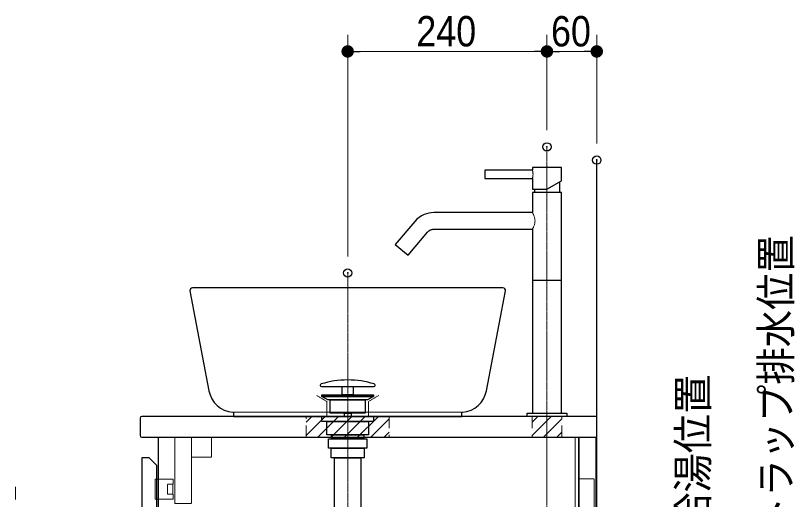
# Model space of a CAD drawing. Units: millimetres, scale not verified. Extents: x -6062 to 6062, y -3045 to 3045.
# Drawn here: x -3972 to -3034, y -1480 to -897 of the extents above; entities that cross this region are included whole.
import ezdxf
from ezdxf.enums import TextEntityAlignment as Align

# ---------------------------------------------------------------- set-up
doc = ezdxf.new("R2010")
doc.units = ezdxf.units.MM
doc.header["$LTSCALE"] = 20
doc.header["$PDMODE"] = 32
doc.header["$PDSIZE"] = 10
doc.linetypes.add('USER1', pattern=[1.11, 0.71, -0.4])
doc.linetypes.add('USER2', pattern=[2.91, 1.76, -0.4, 0.35, -0.4])
for name, color, linetype, lineweight in [('0-1_2寸法-2', 7, 'Continuous', 15), ('0-2_0', 7, 'Continuous', 25), ('0-4_2寸法-1', 7, 'Continuous', 15), ('0-5_5ボウル・キャビネット', 7, 'Continuous', 15), ('0-7_4給排水', 7, 'Continuous', 30)]:
    doc.layers.add(name, color=color, linetype=linetype, lineweight=lineweight)
doc.layers.add('0-3_Defpoints', color=7, linetype='Continuous')
doc.styles.add('ＭＳ Ｐゴシック', font='')
doc.styles.get('ＭＳ Ｐゴシック').set_extended_font_data('MS PGothic')

# ---------------------------------------------------------------- blocks, each defined once
blk = doc.blocks.new('グループ-8')
at = {"layer": '0-5_5ボウル・キャビネット', "lineweight": 30}
blk.add_line((-40700, -27640), (-40700, -28060), dxfattribs=at)
blk.add_lwpolyline([(-40660, -28100), (-29700, -28100), (-29700, -27600), (-40660, -27600)], dxfattribs=at)
for points in [[(-40260, -28100), (-29720, -28100), (-29720, -41400), (-40260, -41400)], [(-40660, -40520), (-40580, -40600), (-40300, -40600), (-40300, -28780), (-40480, -28600), (-40660, -28600)]]:
    blk.add_lwpolyline(points, close=True, dxfattribs=at)
for centre, start, end in [((-40660, -27640), 90, 180), ((-40660, -28060), 180, 270)]:
    blk.add_arc(centre, 40, start, end, dxfattribs=at)
blk = doc.blocks.new('グループ-9')
at = {"layer": '0-5_5ボウル・キャビネット', "linetype": 'USER1'}
for p, q in [((-30220, -41400), (-30220, -28100)), ((-30120, -41400), (-30120, -28100)), ((-37920, -39600), (-30920, -39600))]:
    blk.add_line(p, q, dxfattribs=at)
for points in [[(-39860, -28100), (-39460, -28100), (-39460, -29700), (-39860, -29700)], [(-39460, -28100), (-38980, -28100), (-38980, -28580), (-39460, -28580)], [(-30220, -28100), (-30140, -28100), (-30140, -41360), (-30220, -41360)], [(-39900, -29475), (-40040, -29475), (-40040, -29235), (-39900, -29235), (-39900, -29115), (-40340, -29115), (-40340, -29595), (-39900, -29595)], [(-40040, -29235), (-39910, -29235), (-39910, -29475), (-40040, -29475)], [(-30120, -29100), (-29760, -29100), (-29760, -30700), (-30120, -30700)], [(-30120, -36600), (-29760, -36600), (-29760, -38200), (-30120, -38200)], [(-40260, -39600), (-37920, -39600), (-37920, -39280), (-38220, -39280), (-38220, -39200), (-40260, -39200)], [(-38210, -39200), (-30630, -39200), (-30630, -39280), (-38210, -39280)], [(-30620, -39280), (-30920, -39280), (-30920, -39600), (-30220, -39600), (-30220, -39200), (-30620, -39200)], [(-30120, -39200), (-29760, -39200), (-29760, -41360), (-30120, -41360)], [(-39900, -40065), (-40040, -40065), (-40040, -39825), (-39900, -39825), (-39900, -39705), (-40340, -39705), (-40340, -40185), (-39900, -40185)], [(-39660, -39600), (-39260, -39600), (-39260, -41360), (-39620, -41360), (-39660, -41320)], [(-39260, -39600), (-38780, -39600), (-38780, -40080), (-39260, -40080)], [(-40040, -39825), (-39910, -39825), (-39910, -40065), (-40040, -40065)]]:
    blk.add_lwpolyline(points, close=True, dxfattribs=at)
blk = doc.blocks.new('グループ-11')
at = {"layer": '0-5_5ボウル・キャビネット', "lineweight": 30}
blk.add_lwpolyline([(-41700, -41400), (-29700, -41400), (-29700, -21400)], dxfattribs=at)
at = {"layer": '0-5_5ボウル・キャビネット'}
for name in ['グループ-8', 'グループ-9']:
    blk.add_blockref(name, (0, 0), dxfattribs=at)
blk = doc.blocks.new('_Dot')
at = {"layer": '0-2_0'}
blk.add_line((-10, 0), (-20, 0), dxfattribs=at)
for points in [[(0, 0), (-10, 0), (-9.92, 1.25)], [(0, 0), (-9.92, -1.25), (-10, 0)], [(0, 0), (-9.92, 1.25), (-9.69, 2.49)], [(0, 0), (-9.69, -2.49), (-9.92, -1.25)], [(0, 0), (-9.69, 2.49), (-9.3, 3.68)], [(0, 0), (-9.3, -3.68), (-9.69, -2.49)], [(0, 0), (-9.3, 3.68), (-8.76, 4.82)], [(0, 0), (-8.76, -4.82), (-9.3, -3.68)], [(0, 0), (-8.76, 4.82), (-8.09, 5.88)], [(0, 0), (-8.09, -5.88), (-8.76, -4.82)], [(0, 0), (-8.09, 5.88), (-7.29, 6.85)], [(0, 0), (-7.29, -6.85), (-8.09, -5.88)], [(0, 0), (-7.29, 6.85), (-6.37, 7.71)], [(0, 0), (-6.37, -7.71), (-7.29, -6.85)], [(0, 0), (-6.37, 7.71), (-5.36, 8.44)], [(0, 0), (-5.36, -8.44), (-6.37, -7.71)], [(0, 0), (-5.36, 8.44), (-4.26, 9.05)], [(0, 0), (-4.26, -9.05), (-5.36, -8.44)], [(0, 0), (-4.26, 9.05), (-3.09, 9.51)], [(0, 0), (-3.09, -9.51), (-4.26, -9.05)], [(0, 0), (-3.09, 9.51), (-1.87, 9.82)], [(0, 0), (-1.87, -9.82), (-3.09, -9.51)], [(0, 0), (-1.87, 9.82), (-0.63, 9.98)], [(0, 0), (-0.63, -9.98), (-1.87, -9.82)], [(0, 0), (-0.63, 9.98), (0.63, 9.98)], [(0, 0), (0.63, -9.98), (-0.63, -9.98)], [(0, 0), (0.63, 9.98), (1.87, 9.82)], [(0, 0), (1.87, 9.82), (3.09, 9.51)], [(0, 0), (3.09, 9.51), (4.26, 9.05)], [(0, 0), (4.26, 9.05), (5.36, 8.44)], [(0, 0), (5.36, 8.44), (6.37, 7.71)], [(0, 0), (6.37, 7.71), (7.29, 6.85)], [(0, 0), (7.29, 6.85), (8.09, 5.88)], [(0, 0), (8.09, 5.88), (8.76, 4.82)], [(0, 0), (8.76, 4.82), (9.3, 3.68)], [(0, 0), (9.3, 3.68), (9.69, 2.49)], [(0, 0), (9.69, 2.49), (9.92, 1.25)], [(0, 0), (9.92, 1.25), (10, 0)], [(0, 0), (1.87, -9.82), (0.63, -9.98)], [(0, 0), (3.09, -9.51), (1.87, -9.82)], [(0, 0), (4.26, -9.05), (3.09, -9.51)], [(0, 0), (5.36, -8.44), (4.26, -9.05)], [(0, 0), (6.37, -7.71), (5.36, -8.44)], [(0, 0), (7.29, -6.85), (6.37, -7.71)], [(0, 0), (8.09, -5.88), (7.29, -6.85)], [(0, 0), (8.76, -4.82), (8.09, -5.88)], [(0, 0), (9.3, -3.68), (8.76, -4.82)], [(0, 0), (9.69, -2.49), (9.3, -3.68)], [(0, 0), (9.92, -1.25), (9.69, -2.49)], [(0, 0), (10, 0), (9.92, -1.25)]]:
    blk.add_solid(points, dxfattribs=at)
blk = doc.blocks.new('グループ-41')
at = {"layer": '0-5_5ボウル・キャビネット', "lineweight": 30}
for p, q in [((-39499, -24571.2), (-39042.4, -26979.9)), ((-31960, -24500), (-39440, -24500)), ((-32357.6, -26979.9), (-31901, -24571.2))]:
    blk.add_line(p, q, dxfattribs=at)
at = {"layer": '0-5_5ボウル・キャビネット'}
blk.add_line((-38450, -27500), (-32950, -27500), dxfattribs=at)
at = {"layer": '0-5_5ボウル・キャビネット', "lineweight": 30}
blk.add_lwpolyline([(-38469.3, -27498.3), (-38450, -27500), (-38450, -27600), (-32950, -27600), (-32950, -27500), (-32930.7, -27498.3)], dxfattribs=at)
for centre, radius, start, end in [((-39440, -24560), 60, 90, 190.73335), ((-31960, -24560), 60, 349.26665, 90), ((-38413.6, -26860.7), 640, 190.73335, 265), ((-32986.4, -26860.7), 640, 275, 349.26665)]:
    blk.add_arc(centre, radius, start, end, dxfattribs=at)
blk = doc.blocks.new('グループ-42')
at = {"layer": '0-5_5ボウル・キャビネット', "linetype": 'USER1'}
blk.add_lwpolyline([(-34950, -27091.1), (-35200, -27240), (-35200, -27600), (-36200, -27600), (-36200, -27240), (-36450, -27091.1)], dxfattribs=at)
at = {"layer": '0-5_5ボウル・キャビネット'}
blk.add_blockref('グループ-41', (0, 0), dxfattribs=at)
blk = doc.blocks.new('グループ-44')
at = {"layer": '0-7_4給排水', "linetype": 'USER2', "lineweight": 15}
blk.add_line((-35700, -24140), (-35700, -32980), dxfattribs=at)
at = {"layer": '0-7_4給排水'}
for p, q in [((-36360, -26845.2), (-36360, -26850)), ((-36330, -26880), (-35070, -26880)), ((-35040, -26850), (-35040, -26845.2))]:
    blk.add_line(p, q, dxfattribs=at)
for points in [[(-35830, -26880), (-35570, -26880), (-35570, -27080), (-35830, -27080)], [(-36320, -27080), (-35080, -27080), (-35080, -27120), (-36320, -27120)], [(-36181.3, -27200), (-36320, -27120), (-35080, -27120), (-35220.2, -27200)], [(-36120, -27200), (-35280, -27200), (-35280, -27520), (-36120, -27520)], [(-35780, -27520), (-35620, -27520), (-35620, -27600), (-35780, -27600)], [(-36320, -27600), (-35080, -27600), (-35080, -27720), (-36320, -27720)], [(-36200, -27720), (-35200, -27720), (-35200, -28040), (-36200, -28040)], [(-36160, -28140), (-35240, -28140), (-35240, -28360), (-36160, -28360)], [(-36090, -28040), (-35310, -28040), (-35310, -28140), (-36090, -28140)], [(-36100, -28360), (-35300, -28360), (-35300, -28600), (-36100, -28600)], [(-36020, -28600), (-35380, -28600), (-35380, -29960), (-36020, -29960)]]:
    blk.add_lwpolyline(points, close=True, dxfattribs=at)
for centre, radius, start, end in [((-36330, -26845.2), 30, 107.1832, 180), ((-35700, -28882.5), 2162.5, 72.8168, 107.1832), ((-35070, -26845.2), 30, 0, 72.8168), ((-36330, -26850), 30, 180, 270), ((-35070, -26850), 30, 270, 0)]:
    blk.add_arc(centre, radius, start, end, dxfattribs=at)
blk = doc.blocks.new('グループ-48')
at = {"layer": '0-7_4給排水', "linetype": 'USER2', "lineweight": 15}
blk.add_line((-30900, -28600), (-30900, -21100), dxfattribs=at)
at = {"layer": '0-7_4給排水'}
for p, q in [((-30600, -21946.8), (-30600, -22200)), ((-31200, -22120), (-31200, -22200)), ((-30550, -24320), (-31250, -24320))]:
    blk.add_line(p, q, dxfattribs=at)
for points in [[(-32400, -21660), (-32400, -21860), (-31250, -21860), (-31250, -22120), (-30900, -22120), (-30550.1, -21918), (-30550, -21600), (-31250, -21600), (-31250, -21660)], [(-31250, -27520), (-30550, -27520), (-30550, -22200), (-31250, -22200), (-31250, -22685.7), (-33626.1, -22685.7), (-33685.2, -22688.6), (-33743.8, -22697.4), (-33801.2, -22711.8), (-33856.9, -22731.9), (-33919.3, -22762.2), (-33977.8, -22799.6), (-34033.2, -22845), (-34084, -22898), (-34085.7, -22900), (-34553.2, -23457.2), (-34246.8, -23714.3), (-33779.3, -23157.2), (-33762.9, -23139.8), (-33744.5, -23124.6), (-33724.5, -23111.6), (-33703, -23101.1), (-33684.5, -23094.4), (-33665.3, -23089.6), (-33645.8, -23086.7), (-33626.1, -23085.7), (-31250, -23085.7)], [(-30420, -27600), (-31380, -27600), (-31380, -27520), (-30420, -27520)]]:
    blk.add_lwpolyline(points, close=True, dxfattribs=at)
at = {"layer": '0-7_4給排水', "lineweight": 15}
for points in [[(-31250, -21860), (-31249.9, -21859.5), (-31249.5, -21858.1), (-31248.8, -21855.8), (-31248, -21852.6), (-31246.9, -21848.5), (-31245.7, -21843.6), (-31244.3, -21837.9), (-31242.9, -21831.4), (-31241.5, -21824.2), (-31240.1, -21816.4), (-31238.8, -21808), (-31237.7, -21799.1), (-31236.7, -21789.7), (-31236, -21780), (-31235.6, -21770.1), (-31235.4, -21760), (-31235.5, -21750.3), (-31236, -21740.7), (-31236.6, -21731.3), (-31237.5, -21722.2), (-31238.6, -21713.4), (-31239.9, -21705.1), (-31241.2, -21697.2), (-31242.7, -21689.9), (-31244.1, -21683.3), (-31245.4, -21677.4), (-31246.7, -21672.2), (-31247.8, -21667.9), (-31248.7, -21664.5), (-31249.4, -21662), (-31249.9, -21660.5), (-31250, -21660)], [(-31250, -23085.7), (-31249.4, -23084.7), (-31247.8, -23081.8), (-31245.1, -23076.9), (-31241.4, -23070.3), (-31237, -23061.9), (-31231.9, -23051.9), (-31226.3, -23040.5), (-31220.4, -23027.6), (-31214.3, -23013.5), (-31208.4, -22998.1), (-31202.8, -22981.6), (-31197.7, -22964.1), (-31193.4, -22945.6), (-31190.1, -22926.4), (-31188, -22906.6), (-31187.2, -22886.6), (-31187.9, -22866.6), (-31189.8, -22846.8), (-31193, -22827.6), (-31197.2, -22809.2), (-31202.2, -22791.7), (-31207.8, -22775.2), (-31213.7, -22759.7), (-31219.7, -22745.4), (-31225.6, -22732.4), (-31231.2, -22720.7), (-31236.5, -22710.5), (-31241, -22701.8), (-31244.8, -22694.9), (-31247.7, -22689.9), (-31249.4, -22686.8), (-31250, -22685.7)]]:
    blk.add_lwpolyline(points, dxfattribs=at)
at = {"layer": '0-7_4給排水', "linetype": 'USER2', "lineweight": 15}
blk.add_lwpolyline([(-30900, -29850.8), (-30900, -29701.6), (-30900, -29259.2), (-30900, -27600)], dxfattribs=at)

msp = doc.modelspace()

# ---------------------------------------------------------------- linework, layer by layer
at = {"layer": '0-1_2寸法-2'}
msp.add_line((-3972.5, -1479.99), (-3972.5, -1464.99), dxfattribs=at)
at = {"layer": '0-3_Defpoints'}
for p in [(-3332.5, -940), (-3332.5, -1055), (-3272.5, -1071), (-3572.5, -1207)]:
    msp.add_point(p, dxfattribs=at)
at = {"layer": '0-4_2寸法-1'}
for p, q in [((-3572.5, -1187), (-3572.5, -920)), ((-3332.5, -1035), (-3332.5, -920)), ((-3332.5, -1035), (-3332.5, -920)), ((-3272.5, -1051), (-3272.5, -920)), ((-3557.49, -940), (-3347.51, -940)), ((-3287.51, -940), (-3317.49, -940))]:
    msp.add_line(p, q, dxfattribs=at)
at = {"layer": '0-5_5ボウル・キャビネット'}
for p, q in [((-3622.5, -1387), (-3615.5, -1380)), ((-3622.5, -1403), (-3599.5, -1380)), ((-3608.5, -1405), (-3583.5, -1380)), ((-3592.5, -1405), (-3567.5, -1380)), ((-3576.5, -1405), (-3551.5, -1380)), ((-3560.5, -1405), (-3535.5, -1380)), ((-3544.5, -1405), (-3522.5, -1383)), ((-3350.5, -1387), (-3343.5, -1380)), ((-3350.5, -1403), (-3327.5, -1380)), ((-3336.5, -1405), (-3314.5, -1383)), ((-3528.5, -1405), (-3522.5, -1399)), ((-3320.5, -1405), (-3314.5, -1399))]:
    msp.add_line(p, q, dxfattribs=at)
at = {"layer": '0-5_5ボウル・キャビネット', "linetype": 'USER1'}
for points in [[(-3622.5, -1405), (-3622.5, -1380), (-3522.5, -1380), (-3522.5, -1405)], [(-3314.5, -1405), (-3314.5, -1380), (-3350.5, -1380), (-3350.5, -1405)]]:
    msp.add_lwpolyline(points, close=True, dxfattribs=at)

# ---------------------------------------------------------------- block references
at = {"layer": '0-4_2寸法-1', "xscale": 0.7503418, "yscale": 0.7503418, "rotation": 180}
for p in [(-3572.5, -940), (-3332.5, -940)]:
    msp.add_blockref('_Dot', p, dxfattribs=at)
at = {"layer": '0-4_2寸法-1', "xscale": 0.7503418, "yscale": 0.7503418}
for p in [(-3332.5, -940), (-3272.5, -940)]:
    msp.add_blockref('_Dot', p, dxfattribs=at)
at = {"layer": '0-5_5ボウル・キャビネット', "xscale": 0.05, "yscale": 0.05}
for name in ['グループ-11', 'グループ-42']:
    msp.add_blockref(name, (-1787.5, 0), dxfattribs=at)
at = {"layer": '0-7_4給排水', "xscale": 0.05, "yscale": 0.05}
for name in ['グループ-48', 'グループ-44']:
    msp.add_blockref(name, (-1787.5, 0), dxfattribs=at)

# ---------------------------------------------------------------- texts
at = {"layer": '0-1_2寸法-2', "style": 'ＭＳ Ｐゴシック'}
for s, width, p in [('Pトラップ排水位置', 0.9, (-3027.48, -1550.42)), ('壁給水・給湯位置', 0.95, (-3127.38, -1709.36))]:
    msp.add_text(s, height=36.66, rotation=90, dxfattribs=dict(at, width=width)).set_placement(p, align=Align.BOTTOM_LEFT)
at = {"layer": '0-4_2寸法-1', "style": 'ＭＳ Ｐゴシック', "width": 0.9}
for s, p in [('240', (-3489.78, -944.96)), ('60', (-3327.58, -944.96))]:
    msp.add_text(s, height=36.66, dxfattribs=at).set_placement(p, align=Align.BOTTOM_LEFT)

doc.saveas('drawing.dxf')
